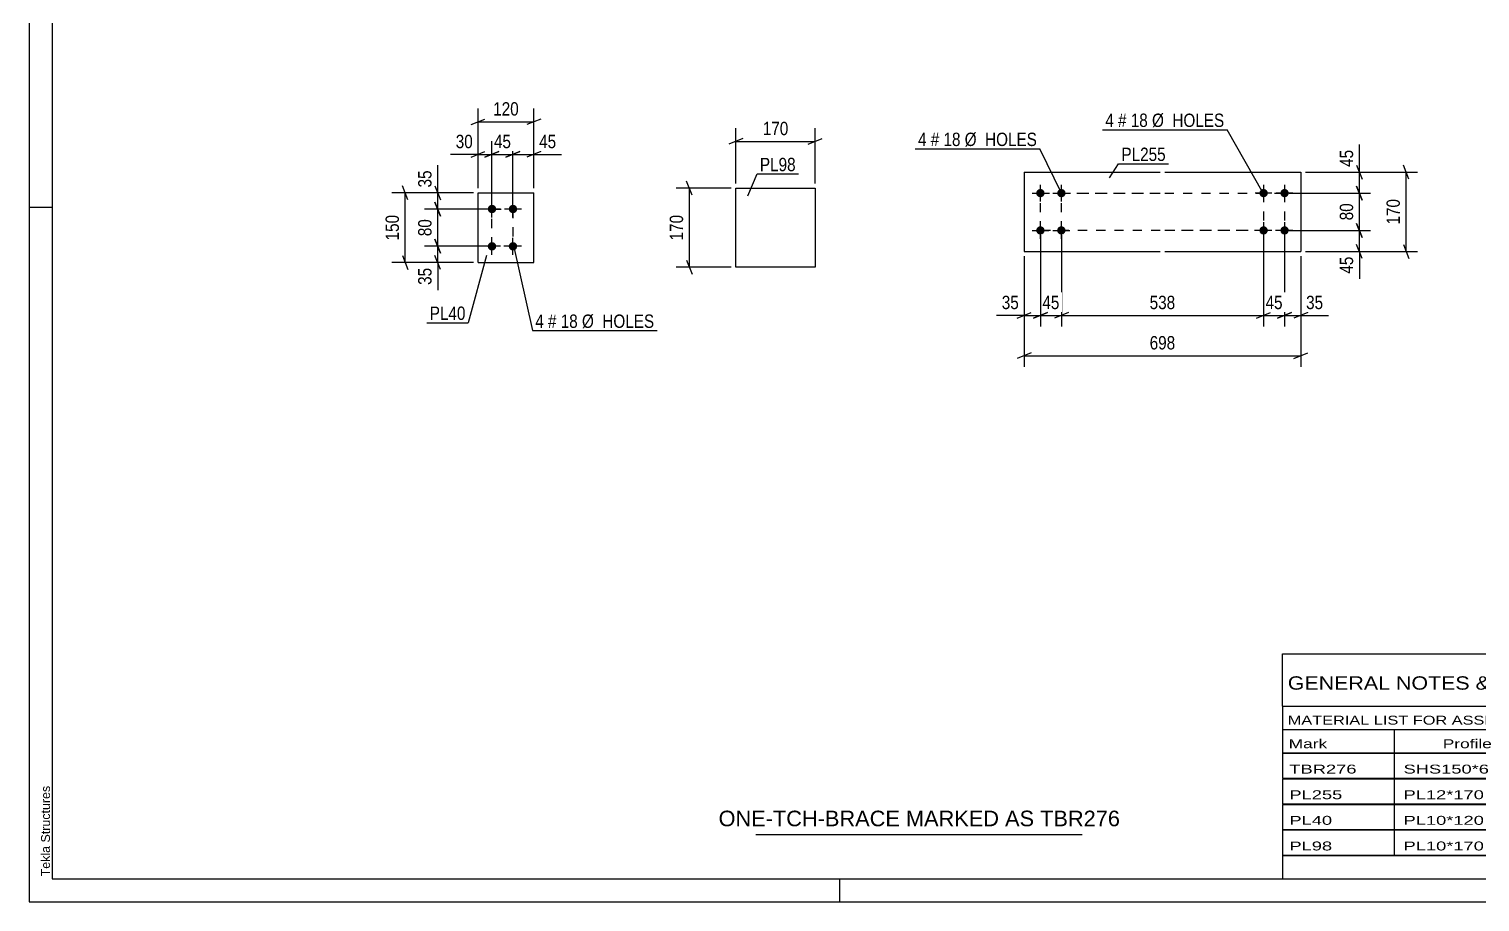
# Model space of a CAD drawing. Header units: millimetres. Extents: x 0 to 594, y 0 to 420.
# Drawn here: x 0 to 311.4, y 0 to 187.3 of the extents above; entities that cross this region are included whole.
import ezdxf

# ---------------------------------------------------------------- set-up
doc = ezdxf.new("R2010")
doc.units = ezdxf.units.MM
doc.linetypes.add('DXK_LINE_DOT2', pattern=[3.9198, 1.9599, -1.9599])
doc.styles.add('Arial', font='ARIAL.TTF', dxfattribs={"height": 0.2})
doc.styles.add('Arial Narrow', font='ARIALN.TTF', dxfattribs={"height": 0.2})

# ---------------------------------------------------------------- blocks, each defined once
blk = doc.blocks.new('Unknown-580871426-1129')
at = {"color": 5, "linetype": 'Continuous'}
for p, q in [((0, 420), (0, 0)), ((5, 415), (5, 5)), ((5, 149), (0, 149)), ((5, 5), (589, 5)), ((174, 0), (174, 5)), ((0, 0), (594, 0))]:
    blk.add_line(p, q, dxfattribs=at)
at = {"color": 174, "linetype": 'Continuous', "style": 'Arial'}
blk.add_text('Tekla Structures', height=1.9102, rotation=90, dxfattribs=at).set_placement((4.5, 5.5))
blk = doc.blocks.new('Part-580871426-3517 - 3516')
at = {"color": 2, "linetype": 'Continuous'}
for p, q in [((213.56, 156.61), (213.56, 139.61)), ((213.56, 156.61), (242.76, 156.61)), ((243.76, 156.61), (272.96, 156.61)), ((272.96, 156.61), (272.96, 139.61)), ((213.56, 139.61), (242.76, 139.61)), ((243.76, 139.61), (272.96, 139.61))]:
    blk.add_line(p, q, dxfattribs=at)
blk = doc.blocks.new('Bolt-580871426-3518 - 3516')
at = {"linetype": 'Continuous'}
for points in [[(264.96, 151.21, -1), (264.96, 153.01, -1)], [(269.46, 151.21, -1), (269.46, 153.01, -1)], [(264.96, 143.21, -1), (264.96, 145.01, -1)], [(269.46, 143.21, -1), (269.46, 145.01, -1)]]:
    blk.add_hatch(color=1, dxfattribs=at).paths.add_polyline_path(points)
at = {"color": 1, "linetype": 'Continuous'}
for p, q in [((264.96, 153.91), (264.96, 150.31)), ((269.46, 153.91), (269.46, 150.31)), ((266.76, 152.11), (263.16, 152.11)), ((271.26, 152.11), (267.66, 152.11)), ((266.76, 144.11), (263.16, 144.11)), ((264.96, 145.91), (264.96, 142.31)), ((271.26, 144.11), (267.66, 144.11)), ((269.46, 145.91), (269.46, 142.31))]:
    blk.add_line(p, q, dxfattribs=at)
blk = doc.blocks.new('Bolt-580871426-3519 - 3516')
at = {"linetype": 'Continuous'}
for points in [[(217.06, 153.01, -1), (217.06, 151.21, -1)], [(221.56, 153.01, -1), (221.56, 151.21, -1)], [(217.06, 145.01, -1), (217.06, 143.21, -1)], [(221.56, 145.01, -1), (221.56, 143.21, -1)]]:
    blk.add_hatch(color=1, dxfattribs=at).paths.add_polyline_path(points)
at = {"color": 1, "linetype": 'Continuous'}
for p, q in [((217.06, 150.31), (217.06, 153.91)), ((221.56, 150.31), (221.56, 153.91)), ((215.26, 152.11), (218.86, 152.11)), ((219.76, 152.11), (223.36, 152.11)), ((215.26, 144.11), (218.86, 144.11)), ((217.06, 142.31), (217.06, 145.91)), ((219.76, 144.11), (223.36, 144.11)), ((221.56, 142.31), (221.56, 145.91))]:
    blk.add_line(p, q, dxfattribs=at)
blk = doc.blocks.new('Part-580871426-2165 - 2159')
at = {"color": 2, "linetype": 'Continuous'}
for p, q in [((96.36, 137.2), (96.36, 152.2)), ((96.36, 152.2), (108.36, 152.2)), ((108.36, 137.2), (108.36, 152.2)), ((96.36, 137.2), (96.36, 137.2)), ((96.36, 137.2), (108.36, 137.2)), ((108.36, 137.2), (108.36, 137.2))]:
    blk.add_line(p, q, dxfattribs=at)
at = {"color": 7, "linetype": 'DXK_LINE_DOT2'}
for p, q in [((96.36, 152.2), (108.36, 152.2)), ((96.36, 137.2), (96.36, 137.2)), ((96.36, 137.2), (108.36, 137.2)), ((108.36, 137.2), (108.36, 137.2))]:
    blk.add_line(p, q, dxfattribs=at)
blk = doc.blocks.new('Bolt-580871426-2198 - 2159')
at = {"linetype": 'Continuous'}
for points in [[(99.36, 147.8), (99.17, 147.82), (98.99, 147.88), (98.83, 147.97), (98.69, 148.1), (98.58, 148.25), (98.5, 148.42), (98.46, 148.61), (98.46, 148.79), (98.5, 148.98), (98.58, 149.15), (98.69, 149.3), (98.83, 149.43), (98.99, 149.52), (99.17, 149.58), (99.36, 149.6), (99.55, 149.58), (99.72, 149.52), (99.89, 149.43), (100.03, 149.3), (100.14, 149.15), (100.21, 148.98), (100.25, 148.79), (100.25, 148.61), (100.21, 148.42), (100.14, 148.25), (100.03, 148.1), (99.89, 147.97), (99.72, 147.88), (99.55, 147.82)], [(103.86, 147.8), (103.67, 147.82), (103.49, 147.88), (103.33, 147.97), (103.19, 148.1), (103.08, 148.25), (103, 148.42), (102.96, 148.61), (102.96, 148.79), (103, 148.98), (103.08, 149.15), (103.19, 149.3), (103.33, 149.43), (103.49, 149.52), (103.67, 149.58), (103.86, 149.6), (104.05, 149.58), (104.22, 149.52), (104.39, 149.43), (104.53, 149.3), (104.64, 149.15), (104.71, 148.98), (104.75, 148.79), (104.75, 148.61), (104.71, 148.42), (104.64, 148.25), (104.53, 148.1), (104.39, 147.97), (104.22, 147.88), (104.05, 147.82)], [(99.36, 139.8), (99.17, 139.82), (98.99, 139.88), (98.83, 139.97), (98.69, 140.1), (98.58, 140.25), (98.5, 140.42), (98.46, 140.61), (98.46, 140.79), (98.5, 140.98), (98.58, 141.15), (98.69, 141.3), (98.83, 141.43), (98.99, 141.52), (99.17, 141.58), (99.36, 141.6), (99.55, 141.58), (99.72, 141.52), (99.89, 141.43), (100.03, 141.3), (100.14, 141.15), (100.21, 140.98), (100.25, 140.79), (100.25, 140.61), (100.21, 140.42), (100.14, 140.25), (100.03, 140.1), (99.89, 139.97), (99.72, 139.88), (99.55, 139.82)], [(103.86, 139.8), (103.67, 139.82), (103.49, 139.88), (103.33, 139.97), (103.19, 140.1), (103.08, 140.25), (103, 140.42), (102.96, 140.61), (102.96, 140.79), (103, 140.98), (103.08, 141.15), (103.19, 141.3), (103.33, 141.43), (103.49, 141.52), (103.67, 141.58), (103.86, 141.6), (104.05, 141.58), (104.22, 141.52), (104.39, 141.43), (104.53, 141.3), (104.64, 141.15), (104.71, 140.98), (104.75, 140.79), (104.75, 140.61), (104.71, 140.42), (104.64, 140.25), (104.53, 140.1), (104.39, 139.97), (104.22, 139.88), (104.05, 139.82)]]:
    blk.add_hatch(color=1, dxfattribs=at).paths.add_polyline_path(points)
at = {"color": 1, "linetype": 'Continuous'}
for p, q in [((99.36, 146.9), (99.36, 150.5)), ((103.86, 146.9), (103.86, 150.5)), ((101.16, 148.7), (97.56, 148.7)), ((105.66, 148.7), (102.06, 148.7)), ((101.16, 140.7), (97.56, 140.7)), ((99.36, 138.9), (99.36, 142.5)), ((105.66, 140.7), (102.06, 140.7)), ((103.86, 138.9), (103.86, 142.5))]:
    blk.add_line(p, q, dxfattribs=at)
blk = doc.blocks.new('Part-580871426-2402 - 2396')
at = {"color": 2, "linetype": 'Continuous'}
for p, q in [((151.72, 136.2), (151.72, 153.2)), ((151.72, 153.2), (168.72, 153.2)), ((168.72, 153.2), (168.72, 136.2)), ((168.72, 136.2), (151.72, 136.2))]:
    blk.add_line(p, q, dxfattribs=at)
blk = doc.blocks.new('Rectangle-580871426-3695 - 3516')
at = {"color": 1, "linetype": 'DXK_LINE_DOT2'}
for p, q in [((217.06, 152.11), (242.76, 152.11)), ((217.06, 144.11), (217.06, 152.11)), ((243.76, 152.11), (269.46, 152.11)), ((269.46, 152.11), (269.46, 144.11)), ((242.76, 144.11), (217.06, 144.11)), ((269.46, 144.11), (243.76, 144.11))]:
    blk.add_line(p, q, dxfattribs=at)
blk = doc.blocks.new('Rectangle-580871426-2382 - 2159')
at = {"color": 1, "linetype": 'DXK_LINE_DOT2'}
blk.add_lwpolyline([(99.36, 148.7), (103.86, 148.7), (103.86, 140.7), (99.36, 140.7), (99.36, 148.7)], close=True, dxfattribs=at)
blk = doc.blocks.new('Rectangle-580871426-3705 - 3516')
at = {"color": 1, "linetype": 'DXK_LINE_DOT2'}
for p, q in [((221.56, 152.11), (242.76, 152.11)), ((221.56, 144.11), (221.56, 152.11)), ((243.76, 152.11), (264.96, 152.11)), ((264.96, 152.11), (264.96, 144.11)), ((242.76, 144.11), (221.56, 144.11)), ((264.96, 144.11), (243.76, 144.11))]:
    blk.add_line(p, q, dxfattribs=at)
blk = doc.blocks.new('StraightDimension-580871426-3524 - 3516')
at = {"color": 7, "linetype": 'Continuous'}
for p, q in [((269.46, 143.11), (269.46, 123.47)), ((272.96, 138.61), (272.96, 123.47)), ((267.96, 125.27), (270.96, 126.47)), ((269.46, 125.87), (272.96, 125.87)), ((274.46, 126.47), (271.46, 125.27))]:
    blk.add_line(p, q, dxfattribs=at)
at = {"color": 0}
blk.add_wipeout([(278.34, 126.62), (278.34, 130.82), (273.48, 130.82), (273.48, 126.62)], dxfattribs=at)
at = {"color": 7, "linetype": 'Continuous'}
blk.add_line((272.96, 125.87), (278.86, 125.87), dxfattribs=at)
blk.add_line((272.96, 125.87), (278.86, 125.87), dxfattribs=at)
at = {"color": 3, "style": 'Arial Narrow'}
blk.add_text('35', height=2.863, dxfattribs=at).set_placement((274.08, 127.22))
blk = doc.blocks.new('StraightDimension-580871426-3525 - 3516')
at = {"color": 7, "linetype": 'Continuous'}
for p, q in [((264.96, 143.11), (264.96, 123.47)), ((269.46, 143.11), (269.46, 123.47)), ((263.46, 125.27), (266.46, 126.47)), ((264.96, 125.87), (269.46, 125.87)), ((270.96, 126.47), (267.96, 125.27))]:
    blk.add_line(p, q, dxfattribs=at)
at = {"color": 0}
blk.add_wipeout([(269.63, 126.62), (269.63, 130.82), (264.78, 130.82), (264.78, 126.62)], dxfattribs=at)
at = {"color": 3, "style": 'Arial Narrow'}
blk.add_text('45', height=2.863, dxfattribs=at).set_placement((265.38, 127.22))
blk = doc.blocks.new('StraightDimension-580871426-3526 - 3516')
at = {"color": 7, "linetype": 'Continuous'}
for p, q in [((221.56, 143.11), (221.56, 123.47)), ((264.96, 143.11), (264.96, 123.47)), ((223.06, 126.47), (220.06, 125.27)), ((221.56, 125.87), (264.96, 125.87)), ((263.46, 125.27), (266.46, 126.47))]:
    blk.add_line(p, q, dxfattribs=at)
at = {"color": 0}
blk.add_wipeout([(246.6, 126.62), (246.6, 130.82), (239.91, 130.82), (239.91, 126.62)], dxfattribs=at)
at = {"color": 3, "style": 'Arial Narrow'}
blk.add_text('538', height=2.863, dxfattribs=at).set_placement((240.51, 127.22))
blk = doc.blocks.new('StraightDimension-580871426-3527 - 3516')
at = {"color": 7, "linetype": 'Continuous'}
for p, q in [((217.06, 143.11), (217.06, 123.47)), ((221.56, 143.11), (221.56, 123.47)), ((215.56, 125.27), (218.56, 126.47)), ((217.06, 125.87), (221.56, 125.87)), ((223.06, 126.47), (220.06, 125.27))]:
    blk.add_line(p, q, dxfattribs=at)
at = {"color": 0}
blk.add_wipeout([(221.73, 126.62), (221.73, 130.82), (216.88, 130.82), (216.88, 126.62)], dxfattribs=at)
at = {"color": 3, "style": 'Arial Narrow'}
blk.add_text('45', height=2.863, dxfattribs=at).set_placement((217.48, 127.22))
blk = doc.blocks.new('StraightDimension-580871426-3673 - 3516')
at = {"color": 7, "linetype": 'Continuous'}
for p, q in [((273.96, 156.61), (287.92, 156.61)), ((284.92, 158.11), (286.12, 155.11)), ((285.52, 152.11), (285.52, 156.61)), ((286.12, 150.61), (284.92, 153.61)), ((270.46, 152.11), (287.92, 152.11))]:
    blk.add_line(p, q, dxfattribs=at)
at = {"color": 0}
blk.add_wipeout([(284.77, 161.99), (280.57, 161.99), (280.57, 157.14), (284.77, 157.14)], dxfattribs=at)
at = {"color": 7, "linetype": 'Continuous'}
blk.add_line((285.52, 156.61), (285.52, 162.52), dxfattribs=at)
blk.add_line((285.52, 156.61), (285.52, 162.52), dxfattribs=at)
at = {"color": 3, "style": 'Arial Narrow'}
blk.add_text('45', height=2.863, rotation=90.0002, dxfattribs=at).set_placement((284.17, 157.74))
blk = doc.blocks.new('StraightDimension-580871426-3528 - 3516')
at = {"color": 7, "linetype": 'Continuous'}
for p, q in [((217.06, 143.11), (217.06, 123.47)), ((213.56, 138.61), (213.56, 123.47)), ((212.06, 125.27), (215.06, 126.47)), ((213.56, 125.87), (217.06, 125.87)), ((218.56, 126.47), (215.56, 125.27))]:
    blk.add_line(p, q, dxfattribs=at)
at = {"color": 0}
blk.add_wipeout([(213.03, 126.62), (213.03, 130.82), (208.17, 130.82), (208.17, 126.62)], dxfattribs=at)
at = {"color": 7, "linetype": 'Continuous'}
blk.add_line((213.56, 125.87), (207.65, 125.87), dxfattribs=at)
blk.add_line((213.56, 125.87), (207.65, 125.87), dxfattribs=at)
at = {"color": 3, "style": 'Arial Narrow'}
blk.add_text('35', height=2.863, dxfattribs=at).set_placement((208.77, 127.22))
blk = doc.blocks.new('StraightDimension-580871426-3544 - 3516')
at = {"color": 7, "linetype": 'Continuous'}
for p, q in [((213.56, 138.61), (213.56, 114.82)), ((272.96, 138.61), (272.96, 114.82)), ((215.06, 117.82), (212.06, 116.62)), ((213.56, 117.22), (272.96, 117.22)), ((271.46, 116.62), (274.46, 117.82))]:
    blk.add_line(p, q, dxfattribs=at)
at = {"color": 0}
blk.add_wipeout([(246.6, 117.97), (246.6, 122.17), (239.91, 122.17), (239.91, 117.97)], dxfattribs=at)
at = {"color": 3, "style": 'Arial Narrow'}
blk.add_text('698', height=2.863, dxfattribs=at).set_placement((240.51, 118.57))
blk = doc.blocks.new('StraightDimension-580871426-3564 - 3516')
at = {"color": 7, "linetype": 'Continuous'}
for p, q in [((273.96, 156.61), (297.96, 156.61)), ((296.16, 155.11), (294.96, 158.11)), ((295.56, 139.61), (295.56, 156.61)), ((294.96, 141.11), (296.16, 138.11)), ((273.96, 139.61), (297.96, 139.61))]:
    blk.add_line(p, q, dxfattribs=at)
at = {"color": 0}
blk.add_wipeout([(294.81, 151.45), (290.61, 151.45), (290.61, 144.77), (294.81, 144.77)], dxfattribs=at)
at = {"color": 3, "style": 'Arial Narrow'}
blk.add_text('170', height=2.863, rotation=90.0002, dxfattribs=at).set_placement((294.21, 145.37))
blk = doc.blocks.new('StraightDimension-580871426-3674 - 3516')
at = {"color": 7, "linetype": 'Continuous'}
for p, q in [((284.92, 153.61), (286.12, 150.61)), ((270.46, 152.11), (287.92, 152.11)), ((285.52, 144.11), (285.52, 152.11)), ((270.46, 144.11), (287.92, 144.11)), ((286.12, 142.61), (284.92, 145.61))]:
    blk.add_line(p, q, dxfattribs=at)
at = {"color": 0}
blk.add_wipeout([(284.77, 150.54), (280.57, 150.54), (280.57, 145.68), (284.77, 145.68)], dxfattribs=at)
at = {"color": 3, "style": 'Arial Narrow'}
blk.add_text('80', height=2.863, rotation=90.0002, dxfattribs=at).set_placement((284.17, 146.28))
blk = doc.blocks.new('StraightDimension-580871426-3675 - 3516')
at = {"color": 7, "linetype": 'Continuous'}
for p, q in [((270.46, 144.11), (287.92, 144.11)), ((284.92, 145.61), (286.12, 142.61)), ((285.52, 139.61), (285.52, 144.11)), ((286.12, 138.11), (284.92, 141.11)), ((273.96, 139.61), (287.92, 139.61))]:
    blk.add_line(p, q, dxfattribs=at)
at = {"color": 0}
blk.add_wipeout([(284.77, 139.09), (280.57, 139.09), (280.57, 134.23), (284.77, 134.23)], dxfattribs=at)
at = {"color": 7, "linetype": 'Continuous'}
blk.add_line((285.52, 139.61), (285.52, 133.7), dxfattribs=at)
blk.add_line((285.52, 139.61), (285.52, 133.7), dxfattribs=at)
at = {"color": 3, "style": 'Arial Narrow'}
blk.add_text('45', height=2.863, rotation=90.0002, dxfattribs=at).set_placement((284.17, 134.83))
blk = doc.blocks.new('StraightDimension-580871426-2275 - 2159')
at = {"color": 7, "linetype": 'Continuous'}
for p, q in [((87.13, 153.7), (88.33, 150.7)), ((95.36, 152.2), (84.88, 152.2)), ((88.33, 147.2), (87.13, 150.2)), ((87.73, 148.7), (87.73, 152.2)), ((98.36, 148.7), (84.88, 148.7))]:
    blk.add_line(p, q, dxfattribs=at)
at = {"color": 0}
blk.add_wipeout([(86.98, 157.58), (82.78, 157.58), (82.78, 152.73), (86.98, 152.73)], dxfattribs=at)
at = {"color": 7, "linetype": 'Continuous'}
blk.add_line((87.73, 152.2), (87.73, 158.11), dxfattribs=at)
blk.add_line((87.73, 152.2), (87.73, 158.11), dxfattribs=at)
at = {"color": 3, "style": 'Arial Narrow'}
blk.add_text('35', height=2.863, rotation=90.0002, dxfattribs=at).set_placement((86.38, 153.33))
blk = doc.blocks.new('StraightDimension-580871426-2298 - 2159')
at = {"color": 7, "linetype": 'Continuous'}
for p, q in [((98.36, 140.7), (84.88, 140.7)), ((87.13, 142.2), (88.33, 139.2)), ((87.73, 137.2), (87.73, 140.7)), ((95.36, 137.2), (84.88, 137.2)), ((88.33, 135.7), (87.13, 138.7))]:
    blk.add_line(p, q, dxfattribs=at)
at = {"color": 0}
blk.add_wipeout([(86.98, 136.68), (82.78, 136.68), (82.78, 131.82), (86.98, 131.82)], dxfattribs=at)
at = {"color": 7, "linetype": 'Continuous'}
blk.add_line((87.73, 137.2), (87.73, 131.29), dxfattribs=at)
blk.add_line((87.73, 137.2), (87.73, 131.29), dxfattribs=at)
at = {"color": 3, "style": 'Arial Narrow'}
blk.add_text('35', height=2.863, rotation=90.0002, dxfattribs=at).set_placement((86.38, 132.42))
blk = doc.blocks.new('StraightDimension-580871426-2329 - 2159')
at = {"color": 7, "linetype": 'Continuous'}
for p, q in [((103.86, 149.7), (103.86, 163.26)), ((108.36, 153.2), (108.36, 163.26)), ((102.36, 159.81), (105.36, 161.01)), ((103.86, 160.41), (108.36, 160.41)), ((109.86, 161.01), (106.86, 159.81))]:
    blk.add_line(p, q, dxfattribs=at)
at = {"color": 0}
blk.add_wipeout([(113.74, 161.16), (113.74, 165.36), (108.88, 165.36), (108.88, 161.16)], dxfattribs=at)
at = {"color": 7, "linetype": 'Continuous'}
blk.add_line((108.36, 160.41), (114.26, 160.41), dxfattribs=at)
blk.add_line((108.36, 160.41), (114.26, 160.41), dxfattribs=at)
at = {"color": 3, "style": 'Arial Narrow'}
blk.add_text('45', height=2.863, dxfattribs=at).set_placement((109.48, 161.76))
blk = doc.blocks.new('StraightDimension-580871426-2288 - 2159')
at = {"color": 7, "linetype": 'Continuous'}
for p, q in [((87.13, 150.2), (88.33, 147.2)), ((98.36, 148.7), (84.88, 148.7)), ((87.73, 140.7), (87.73, 148.7)), ((98.36, 140.7), (84.88, 140.7)), ((88.33, 139.2), (87.13, 142.2))]:
    blk.add_line(p, q, dxfattribs=at)
at = {"color": 0}
blk.add_wipeout([(86.98, 147.13), (82.78, 147.13), (82.78, 142.27), (86.98, 142.27)], dxfattribs=at)
at = {"color": 3, "style": 'Arial Narrow'}
blk.add_text('80', height=2.863, rotation=90.0002, dxfattribs=at).set_placement((86.38, 142.87))
blk = doc.blocks.new('StraightDimension-580871426-2312 - 2159')
at = {"color": 7, "linetype": 'Continuous'}
for p, q in [((81.33, 150.7), (80.13, 153.7)), ((95.36, 152.2), (77.88, 152.2)), ((80.73, 137.2), (80.73, 152.2)), ((95.36, 137.2), (77.88, 137.2)), ((80.13, 138.7), (81.33, 135.7))]:
    blk.add_line(p, q, dxfattribs=at)
at = {"color": 0}
blk.add_wipeout([(79.98, 148.04), (75.78, 148.04), (75.78, 141.36), (79.98, 141.36)], dxfattribs=at)
at = {"color": 3, "style": 'Arial Narrow'}
blk.add_text('150', height=2.863, rotation=90.0002, dxfattribs=at).set_placement((79.38, 141.96))
blk = doc.blocks.new('StraightDimension-580871426-2342 - 2159')
at = {"color": 7, "linetype": 'Continuous'}
for p, q in [((99.36, 149.7), (99.36, 163.26)), ((103.86, 149.7), (103.86, 163.26)), ((97.86, 159.81), (100.86, 161.01)), ((99.36, 160.41), (103.86, 160.41)), ((105.36, 161.01), (102.36, 159.81))]:
    blk.add_line(p, q, dxfattribs=at)
at = {"color": 0}
blk.add_wipeout([(104.04, 161.16), (104.04, 165.36), (99.18, 165.36), (99.18, 161.16)], dxfattribs=at)
at = {"color": 3, "style": 'Arial Narrow'}
blk.add_text('45', height=2.863, dxfattribs=at).set_placement((99.78, 161.76))
blk = doc.blocks.new('StraightDimension-580871426-2352 - 2159')
at = {"color": 7, "linetype": 'Continuous'}
for p, q in [((96.36, 153.2), (96.36, 163.26)), ((99.36, 149.7), (99.36, 163.26)), ((94.86, 159.81), (97.86, 161.01)), ((96.36, 160.41), (99.36, 160.41)), ((100.86, 161.01), (97.86, 159.81))]:
    blk.add_line(p, q, dxfattribs=at)
at = {"color": 0}
blk.add_wipeout([(95.83, 161.16), (95.83, 165.36), (90.98, 165.36), (90.98, 161.16)], dxfattribs=at)
at = {"color": 7, "linetype": 'Continuous'}
blk.add_line((96.36, 160.41), (90.45, 160.41), dxfattribs=at)
blk.add_line((96.36, 160.41), (90.45, 160.41), dxfattribs=at)
at = {"color": 3, "style": 'Arial Narrow'}
blk.add_text('30', height=2.863, dxfattribs=at).set_placement((91.58, 161.76))
blk = doc.blocks.new('StraightDimension-580871426-2366 - 2159')
at = {"color": 7, "linetype": 'Continuous'}
for p, q in [((96.36, 153.2), (96.36, 170.26)), ((108.36, 153.2), (108.36, 170.26)), ((94.86, 166.81), (97.86, 168.01)), ((96.36, 167.41), (108.36, 167.41)), ((109.86, 168.01), (106.86, 166.81))]:
    blk.add_line(p, q, dxfattribs=at)
at = {"color": 0}
blk.add_wipeout([(105.7, 168.16), (105.7, 172.36), (99.02, 172.36), (99.02, 168.16)], dxfattribs=at)
at = {"color": 3, "style": 'Arial Narrow'}
blk.add_text('120', height=2.863, dxfattribs=at).set_placement((99.62, 168.76))
blk = doc.blocks.new('StraightDimension-580871426-2404 - 2396')
at = {"color": 7, "linetype": 'Continuous'}
for p, q in [((151.72, 154.2), (151.72, 166.05)), ((168.72, 154.2), (168.72, 166.05)), ((153.22, 163.8), (150.22, 162.6)), ((151.72, 163.2), (168.72, 163.2)), ((167.22, 162.6), (170.22, 163.8))]:
    blk.add_line(p, q, dxfattribs=at)
at = {"color": 0}
blk.add_wipeout([(163.57, 163.95), (163.57, 168.15), (156.88, 168.15), (156.88, 163.95)], dxfattribs=at)
at = {"color": 3, "style": 'Arial Narrow'}
blk.add_text('170', height=2.863, dxfattribs=at).set_placement((157.48, 164.55))
blk = doc.blocks.new('StraightDimension-580871426-2415 - 2396')
at = {"color": 7, "linetype": 'Continuous'}
for p, q in [((150.72, 153.2), (138.87, 153.2)), ((142.32, 151.7), (141.12, 154.7)), ((141.72, 136.2), (141.72, 153.2)), ((141.12, 137.7), (142.32, 134.7)), ((150.72, 136.2), (138.87, 136.2))]:
    blk.add_line(p, q, dxfattribs=at)
at = {"color": 0}
blk.add_wipeout([(140.97, 148.04), (136.77, 148.04), (136.77, 141.36), (140.97, 141.36)], dxfattribs=at)
at = {"color": 3, "style": 'Arial Narrow'}
blk.add_text('170', height=2.863, rotation=90.0002, dxfattribs=at).set_placement((140.37, 141.96))
blk = doc.blocks.new('Unknown-580871426-4404')
at = {"color": 7, "linetype": 'Continuous'}
for p, q in [((269, 53.25), (429, 53.25)), ((269, 42), (269, 53.25)), ((429, 53.25), (429, 42)), ((269, 42), (429, 42)), ((269, 42), (269, 37)), ((429, 42), (429, 37)), ((269, 37), (429, 37)), ((269, 37), (269, 32)), ((293, 37), (293, 32)), ((328.5, 37), (328.5, 32)), ((354.5, 37), (354.5, 32)), ((367.5, 37), (367.5, 32)), ((385, 37), (385, 32)), ((407, 37), (407, 32)), ((429, 37), (429, 32)), ((269, 32), (429, 32)), ((269, 31.95), (269, 26.55)), ((269, 31.95), (429, 31.95)), ((293, 32), (293, 26.5)), ((328.5, 32), (328.5, 26.5)), ((354.5, 32), (354.5, 26.5)), ((367.5, 32), (367.5, 26.5)), ((385, 32), (385, 26.5)), ((407, 32), (407, 26.5)), ((429, 31.95), (429, 26.55)), ((269, 26.55), (429, 26.55)), ((269, 26.45), (269, 21.05)), ((269, 26.45), (429, 26.45)), ((293, 26.5), (293, 21)), ((328.5, 26.5), (328.5, 21)), ((354.5, 26.5), (354.5, 21)), ((367.5, 26.5), (367.5, 21)), ((385, 26.5), (385, 21)), ((407, 26.5), (407, 21)), ((429, 26.45), (429, 21.05)), ((269, 21.05), (429, 21.05)), ((269, 20.95), (269, 15.55)), ((269, 20.95), (429, 20.95)), ((293, 21), (293, 15.5)), ((328.5, 21), (328.5, 15.5)), ((354.5, 21), (354.5, 15.5)), ((367.5, 21), (367.5, 15.5)), ((385, 21), (385, 15.5)), ((407, 21), (407, 15.5)), ((429, 20.95), (429, 15.55)), ((269, 15.55), (429, 15.55)), ((269, 15.45), (269, 10.05)), ((269, 15.45), (429, 15.45)), ((293, 15.5), (293, 10)), ((328.5, 15.5), (328.5, 10)), ((354.5, 15.5), (354.5, 10)), ((367.5, 15.5), (367.5, 10)), ((385, 15.5), (385, 10)), ((407, 15.5), (407, 10)), ((429, 15.45), (429, 10.05)), ((269, 10.05), (429, 10.05)), ((269, 10), (429, 10)), ((269, 10), (269, 5)), ((385, 10), (385, 5)), ((407, 10), (407, 5)), ((429, 10), (429, 5)), ((269, 5), (429, 5))]:
    blk.add_line(p, q, dxfattribs=at)
at = {"color": 7, "style": 'Arial Narrow'}
for s, height, width, p in [('GENERAL NOTES & WELD DETAILS :', 2.8633, 1.4, (270.15, 45.56)), ('REFER TYP DRAWING TYP-01', 1.9089, 1.6, (353.7, 45.66)), ("MATERIAL LIST FOR ASSEMBLY MK'D", 1.9089, 1.6, (270.15, 38.06)), ('TBR276', 1.909, 1.794707, (361.59, 37.97)), ('1', 1.91, 1.794707, (391.08, 38.06)), ('No. Required', 1.9089, 1.6, (400.41, 38.06)), ('Mark', 1.909, 1.7, (270.34, 33)), ('Profile', 1.909, 1.7, (303.41, 33)), ('Material', 1.909, 1.7, (333.54, 33.06)), ('No.', 1.909, 1.7, (358.5, 33.06)), ('Length', 1.909, 1.7, (369, 33.06)), ('Area', 1.909, 1.7, (391.5, 33.06)), ('Weight', 1.909, 1.7, (411, 33.06))]:
    blk.add_text(s, height=height, dxfattribs=dict(at, width=width)).set_placement(p)
at = {"color": 7, "linetype": 'Continuous', "style": 'Arial Narrow'}
for s, height, width, p in [('TBR276', 1.909, 1.794707, (270.5, 27.56)), ('SHS150*6', 1.909, 1.794707, (295, 27.56)), ('E350', 1.909, 1.794707, (334.74, 27.56)), ('1', 1.91, 1.794707, (358.86, 27.56)), ('5214', 1.909, 1.794707, (371.58, 27.56)), ('3.1', 1.909, 1.794707, (395.32, 27.56)), ('141.1', 1.909, 1.794707, (411.96, 27.56)), ('PL255', 1.909, 1.794707, (270.5, 22.06)), ('PL12*170', 1.909, 1.794707, (295, 22.06)), ('E350', 1.909, 1.794707, (334.74, 22.06)), ('1', 1.91, 1.794707, (358.86, 22.06)), ('698', 1.909, 1.794707, (373.77, 22.06)), ('0.3', 1.909, 1.794707, (395.32, 22.06)), ('11.2', 1.909, 1.794707, (414.14, 22.06)), ('PL40', 1.909, 1.794707, (270.5, 16.56)), ('PL10*120', 1.909, 1.794707, (295, 16.56)), ('E350', 1.909, 1.794707, (334.74, 16.56)), ('4', 1.91, 1.794707, (358.86, 16.56)), ('150', 1.909, 1.794707, (373.77, 16.56)), ('0.0', 1.909, 1.794707, (395.32, 16.56)), ('5.7', 1.909, 1.794707, (416.33, 16.56)), ('PL98', 1.909, 1.794707, (270.5, 11.06)), ('PL10*170', 1.909, 1.794707, (295, 11.06)), ('E350', 1.909, 1.794707, (334.74, 11.06)), ('2', 1.91, 1.794707, (358.86, 11.06)), ('170', 1.909, 1.794707, (373.77, 11.06)), ('0.1', 1.909, 1.794707, (395.32, 11.06)), ('4.5', 1.909, 1.794707, (416.33, 11.06)), ('Total', 1.909, 1.7, (371.33, 6.5)), ('3.7', 1.909, 1.794707, (394.83, 6.5)), ('162.5', 1.909, 1.794707, (411.96, 6.5))]:
    blk.add_text(s, height=height, dxfattribs=dict(at, width=width)).set_placement(p)
blk = doc.blocks.new('Unknown-580871426-4405')
at = {"color": 7, "linetype": 'Continuous'}
blk.add_line((156, 14.5), (226, 14.5), dxfattribs=at)
at = {"color": 7, "style": 'Arial'}
blk.add_text('ONE-TCH-BRACE MARKED AS TBR276', height=3.3428, dxfattribs=at).set_placement((147.99, 16.25))
blk = doc.blocks.new('Mark-580871426-3567 - 3516')
at = {"color": 0}
blk.add_wipeout([(243.95, 159.01), (243.95, 162.01), (234.45, 162.01), (234.45, 159.01)], dxfattribs=at)
blk.add_wipeout([(243.95, 159.01), (243.95, 162.01), (234.45, 162.01), (234.45, 159.01)], dxfattribs=at)
at = {"color": 30, "linetype": 'Continuous'}
for p, q in [((231.92, 155.41), (233.85, 158.41)), ((233.85, 158.41), (244.55, 158.41))]:
    blk.add_line(p, q, dxfattribs=at)
at = {"color": 3, "style": 'Arial Narrow'}
blk.add_text('PL255', height=2.863, dxfattribs=at).set_placement((234.45, 159.01))
blk = doc.blocks.new('Mark-580871426-3570 - 3516')
at = {"color": 0}
blk.add_wipeout([(232.83, 166.31), (232.83, 169.31), (231, 169.31), (231, 166.31)], dxfattribs=at)
blk.add_wipeout([(232.83, 166.31), (232.83, 169.31), (231, 169.31), (231, 166.31)], dxfattribs=at)
blk.add_wipeout([(235.55, 166.31), (235.55, 169.31), (233.73, 169.31), (233.73, 166.31)], dxfattribs=at)
blk.add_wipeout([(235.55, 166.31), (235.55, 169.31), (233.73, 169.31), (233.73, 166.31)], dxfattribs=at)
at = {"color": 3, "style": 'Arial Narrow'}
blk.add_text('4', height=2.86, dxfattribs=at).set_placement((231, 166.31))
at = {"color": 0}
blk.add_wipeout([(240.11, 166.31), (240.11, 169.31), (236.45, 169.31), (236.45, 166.31)], dxfattribs=at)
blk.add_wipeout([(240.11, 166.31), (240.11, 169.31), (236.45, 169.31), (236.45, 166.31)], dxfattribs=at)
at = {"color": 3, "style": 'Arial Narrow'}
blk.add_text('#', height=2.86, dxfattribs=at).set_placement((233.73, 166.31))
at = {"color": 0}
blk.add_wipeout([(256.54, 166.31), (256.54, 169.31), (241.01, 169.31), (241.01, 166.31)], dxfattribs=at)
blk.add_wipeout([(256.54, 166.31), (256.54, 169.31), (241.01, 169.31), (241.01, 166.31)], dxfattribs=at)
at = {"color": 7, "linetype": 'Continuous'}
for p in [(230.4, 165.71), (264.85, 152.13)]:
    blk.add_line(p, (257.14, 165.71), dxfattribs=at)
at = {"color": 3, "style": 'Arial Narrow'}
for s, p in [('18', (236.45, 166.31)), ('Ø  HOLES', (241.01, 166.31))]:
    blk.add_text(s, height=2.863, dxfattribs=at).set_placement(p)
blk = doc.blocks.new('Mark-580871426-3571 - 3516')
at = {"color": 0}
blk.add_wipeout([(192.63, 162.22), (192.63, 165.22), (190.8, 165.22), (190.8, 162.22)], dxfattribs=at)
blk.add_wipeout([(192.63, 162.22), (192.63, 165.22), (190.8, 165.22), (190.8, 162.22)], dxfattribs=at)
blk.add_wipeout([(195.36, 162.22), (195.36, 165.22), (193.53, 165.22), (193.53, 162.22)], dxfattribs=at)
blk.add_wipeout([(195.36, 162.22), (195.36, 165.22), (193.53, 165.22), (193.53, 162.22)], dxfattribs=at)
at = {"color": 3, "style": 'Arial Narrow'}
blk.add_text('4', height=2.86, dxfattribs=at).set_placement((190.8, 162.22))
at = {"color": 0}
blk.add_wipeout([(199.91, 162.22), (199.91, 165.22), (196.26, 165.22), (196.26, 162.22)], dxfattribs=at)
blk.add_wipeout([(199.91, 162.22), (199.91, 165.22), (196.26, 165.22), (196.26, 162.22)], dxfattribs=at)
at = {"color": 3, "style": 'Arial Narrow'}
blk.add_text('#', height=2.86, dxfattribs=at).set_placement((193.53, 162.22))
at = {"color": 0}
blk.add_wipeout([(216.34, 162.22), (216.34, 165.22), (200.81, 165.22), (200.81, 162.22)], dxfattribs=at)
blk.add_wipeout([(216.34, 162.22), (216.34, 165.22), (200.81, 165.22), (200.81, 162.22)], dxfattribs=at)
at = {"color": 7, "linetype": 'Continuous'}
for p in [(190.2, 161.62), (221.56, 152.11)]:
    blk.add_line(p, (216.94, 161.62), dxfattribs=at)
at = {"color": 3, "style": 'Arial Narrow'}
for s, p in [('18', (196.26, 162.22)), ('Ø  HOLES', (200.81, 162.22))]:
    blk.add_text(s, height=2.863, dxfattribs=at).set_placement(p)
blk = doc.blocks.new('Mark-580871426-2161 - 2159')
at = {"color": 0}
blk.add_wipeout([(93.68, 124.91), (93.68, 127.91), (86, 127.91), (86, 124.91)], dxfattribs=at)
blk.add_wipeout([(93.68, 124.91), (93.68, 127.91), (86, 127.91), (86, 124.91)], dxfattribs=at)
at = {"color": 30, "linetype": 'Continuous'}
for p in [(98.2, 138.7), (85.4, 124.31)]:
    blk.add_line(p, (94.28, 124.31), dxfattribs=at)
at = {"color": 3, "style": 'Arial Narrow'}
blk.add_text('PL40', height=2.863, dxfattribs=at).set_placement((86, 124.91))
blk = doc.blocks.new('Mark-580871426-2194 - 2159')
at = {"color": 0}
blk.add_wipeout([(110.49, 123.2), (110.49, 126.2), (108.66, 126.2), (108.66, 123.2)], dxfattribs=at)
blk.add_wipeout([(110.49, 123.2), (110.49, 126.2), (108.66, 126.2), (108.66, 123.2)], dxfattribs=at)
at = {"color": 7, "linetype": 'Continuous'}
blk.add_line((103.98, 140.85), (108.06, 122.6), dxfattribs=at)
at = {"color": 0}
blk.add_wipeout([(113.21, 123.2), (113.21, 126.2), (111.39, 126.2), (111.39, 123.2)], dxfattribs=at)
blk.add_wipeout([(113.21, 123.2), (113.21, 126.2), (111.39, 126.2), (111.39, 123.2)], dxfattribs=at)
at = {"color": 3, "style": 'Arial Narrow'}
blk.add_text('4', height=2.86, dxfattribs=at).set_placement((108.66, 123.2))
at = {"color": 0}
blk.add_wipeout([(117.77, 123.2), (117.77, 126.2), (114.11, 126.2), (114.11, 123.2)], dxfattribs=at)
blk.add_wipeout([(117.77, 123.2), (117.77, 126.2), (114.11, 126.2), (114.11, 123.2)], dxfattribs=at)
at = {"color": 3, "style": 'Arial Narrow'}
blk.add_text('#', height=2.86, dxfattribs=at).set_placement((111.39, 123.2))
at = {"color": 0}
blk.add_wipeout([(134.2, 123.2), (134.2, 126.2), (118.67, 126.2), (118.67, 123.2)], dxfattribs=at)
blk.add_wipeout([(134.2, 123.2), (134.2, 126.2), (118.67, 126.2), (118.67, 123.2)], dxfattribs=at)
at = {"color": 7, "linetype": 'Continuous'}
blk.add_line((108.06, 122.6), (134.8, 122.6), dxfattribs=at)
at = {"color": 3, "style": 'Arial Narrow'}
for s, p in [('18', (114.11, 123.2)), ('Ø  HOLES', (118.67, 123.2))]:
    blk.add_text(s, height=2.863, dxfattribs=at).set_placement(p)
blk = doc.blocks.new('Mark-580871426-2398 - 2396')
at = {"color": 0}
blk.add_wipeout([(164.54, 156.82), (164.54, 159.82), (156.86, 159.82), (156.86, 156.82)], dxfattribs=at)
blk.add_wipeout([(164.54, 156.82), (164.54, 159.82), (156.86, 159.82), (156.86, 156.82)], dxfattribs=at)
at = {"color": 30, "linetype": 'Continuous'}
for p, q in [((154.3, 151.54), (156.26, 156.22)), ((156.26, 156.22), (165.14, 156.22))]:
    blk.add_line(p, q, dxfattribs=at)
at = {"color": 3, "style": 'Arial Narrow'}
blk.add_text('PL98', height=2.863, dxfattribs=at).set_placement((156.86, 156.82))

msp = doc.modelspace()

# ---------------------------------------------------------------- block references
for name in ['Unknown-580871426-1129', 'Part-580871426-3517 - 3516', 'Part-580871426-2402 - 2396', 'Bolt-580871426-3519 - 3516', 'Bolt-580871426-3518 - 3516', 'Part-580871426-2165 - 2159', 'Bolt-580871426-2198 - 2159', 'Rectangle-580871426-3695 - 3516', 'Rectangle-580871426-3705 - 3516', 'Rectangle-580871426-2382 - 2159', 'Unknown-580871426-4404', 'Unknown-580871426-4405']:
    msp.add_blockref(name, (0, 0))

# ---------------------------------------------------------------- next in the draw order: block references
for name in ['StraightDimension-580871426-2329 - 2159', 'StraightDimension-580871426-2404 - 2396', 'Mark-580871426-3571 - 3516', 'Mark-580871426-3567 - 3516', 'StraightDimension-580871426-3673 - 3516', 'StraightDimension-580871426-2275 - 2159', 'StraightDimension-580871426-2298 - 2159', 'Mark-580871426-2194 - 2159', 'StraightDimension-580871426-3524 - 3516']:
    msp.add_blockref(name, (0, 0))

# ---------------------------------------------------------------- next in the draw order: block references
for name in ['Mark-580871426-3570 - 3516', 'Mark-580871426-2398 - 2396', 'StraightDimension-580871426-2415 - 2396', 'StraightDimension-580871426-2288 - 2159', 'StraightDimension-580871426-3525 - 3516']:
    msp.add_blockref(name, (0, 0))

# ---------------------------------------------------------------- next in the draw order: block references
for name in ['StraightDimension-580871426-2342 - 2159', 'StraightDimension-580871426-2312 - 2159', 'StraightDimension-580871426-3526 - 3516']:
    msp.add_blockref(name, (0, 0))

# ---------------------------------------------------------------- next in the draw order: block references
for name in ['StraightDimension-580871426-2352 - 2159', 'StraightDimension-580871426-3527 - 3516', 'Mark-580871426-2161 - 2159']:
    msp.add_blockref(name, (0, 0))

# ---------------------------------------------------------------- next in the draw order: block references
for name in ['StraightDimension-580871426-2366 - 2159', 'StraightDimension-580871426-3528 - 3516']:
    msp.add_blockref(name, (0, 0))

# ---------------------------------------------------------------- next in the draw order: block references
msp.add_blockref('StraightDimension-580871426-3544 - 3516', (0, 0))

# ---------------------------------------------------------------- next in the draw order: block references
msp.add_blockref('StraightDimension-580871426-3564 - 3516', (0, 0))

# ---------------------------------------------------------------- next in the draw order: block references
msp.add_blockref('StraightDimension-580871426-3674 - 3516', (0, 0))

# ---------------------------------------------------------------- next in the draw order: block references
msp.add_blockref('StraightDimension-580871426-3675 - 3516', (0, 0))

doc.saveas('drawing.dxf')
